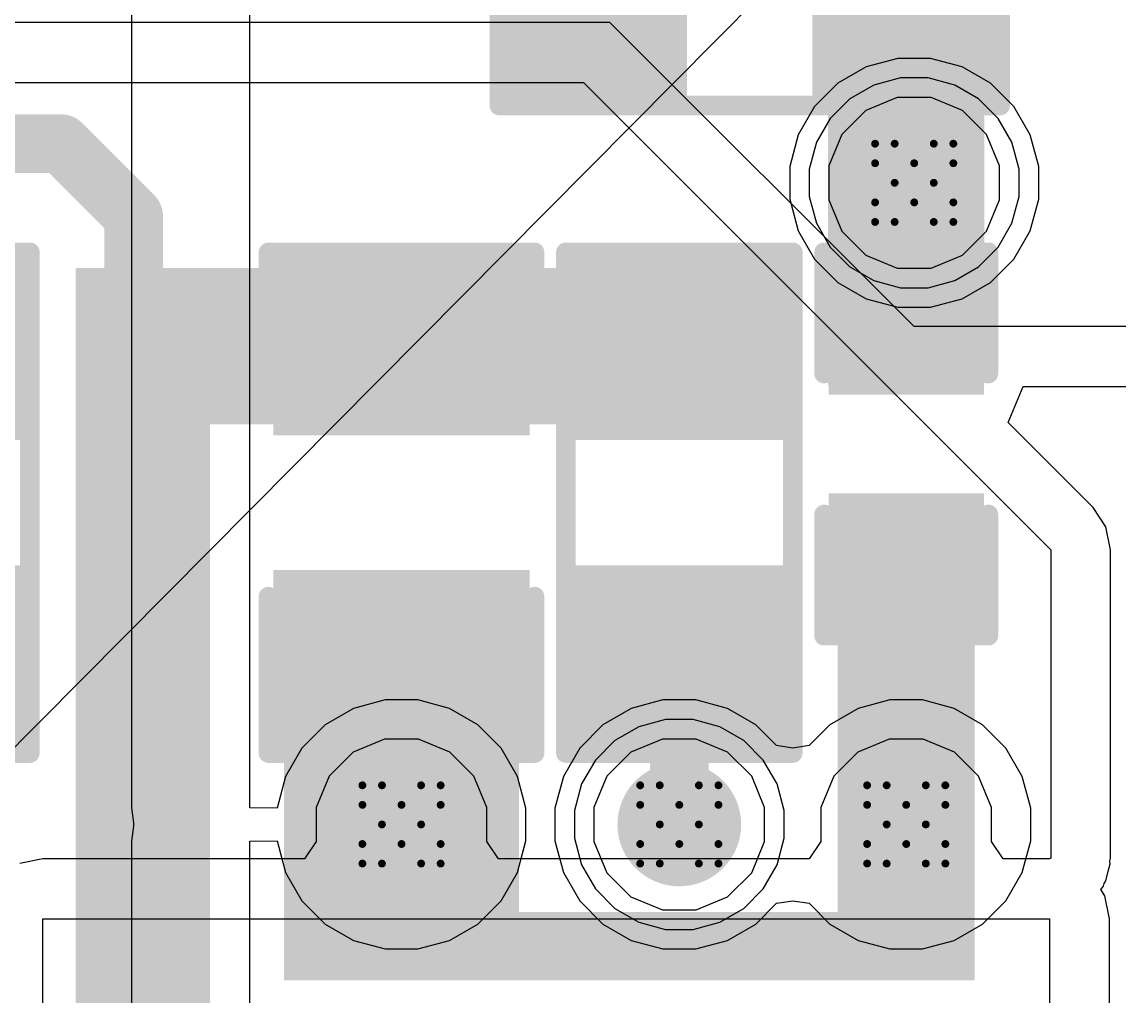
# Model space of a CAD drawing. Header units: inches. Extents: x 0 to 5379, y 0 to 5429.
# Drawn here: x 114.63 to 121.75, y 119.93 to 126.25 of the extents above; entities that cross this region are included whole.
import ezdxf

# ---------------------------------------------------------------- set-up
doc = ezdxf.new("R2010")
doc.units = ezdxf.units.IN
for name, color, linetype in [('Bottom Layer', 5, 'Continuous'), ('Bottom Solder', 6, 'Continuous'), ('Drill Drawing', 1, 'Continuous'), ('GND01', 16, 'Continuous'), ('GND02', 76, 'Continuous'), ('PWR', 156, 'Continuous'), ('SIG 01', 90, 'Continuous'), ('Top Layer', 1, 'Continuous'), ('Top Overlay', 2, 'Continuous'), ('Top Paste', 8, 'Continuous'), ('Top Solder', 216, 'Continuous'), ('Via Holes', 16, 'Continuous')]:
    doc.layers.add(name, color=color, linetype=linetype)

# ---------------------------------------------------------------- blocks, each defined once
blk = doc.blocks.new('R___0805_272')
at = {"layer": 'Top Layer'}
for points in [[(-1.524, 0.635), (-0.508, 0.635), (-0.508, -0.635), (-1.524, -0.635)], [(0.508, 0.635), (1.524, 0.635), (1.524, -0.635), (0.508, -0.635)]]:
    blk.add_hatch(color=1, dxfattribs=at).paths.add_polyline_path(points)
at = {"layer": 'Top Paste'}
for points in [[(-1.524, 0.635), (-0.508, 0.635), (-0.508, -0.635), (-1.524, -0.635)], [(0.508, 0.635), (1.524, 0.635), (1.524, -0.635), (0.508, -0.635)]]:
    blk.add_hatch(color=8, dxfattribs=at).paths.add_polyline_path(points)
at = {"layer": 'Top Solder'}
for points in [[(-1.6256, 0.7366), (-0.4064, 0.7366), (-0.4064, -0.7366), (-1.6256, -0.7366)], [(0.4064, 0.7366), (1.6256, 0.7366), (1.6256, -0.7366), (0.4064, -0.7366)]]:
    blk.add_hatch(color=216, dxfattribs=at).paths.add_polyline_path(points)
at = {"layer": 'Top Overlay'}
for points in [[(-1.6256, 0.7366, 0.127, 0.127, 0), (-1.6256, -0.7366, 0.127, 0.127, 0)], [(1.6256, 0.7366, 0.127, 0.127, 0), (-1.6256, 0.7366, 0.127, 0.127, 0)], [(1.6256, 0.7366, 0.127, 0.127, 0), (1.6256, -0.7366, 0.127, 0.127, 0)], [(1.6256, -0.7366, 0.127, 0.127, 0), (-1.6256, -0.7366, 0.127, 0.127, 0)]]:
    blk.add_lwpolyline(points, format="xyseb", dxfattribs=at)
for points in [[(-1.65735, 0.7366, 0.0635, 0.0635, 1), (-1.59385, 0.7366, 0.0635, 0.0635, 1)], [(-1.65735, 0.7366, 0.0635, 0.0635, 1), (-1.59385, 0.7366, 0.0635, 0.0635, 1)], [(1.59385, 0.7366, 0.0635, 0.0635, 1), (1.65735, 0.7366, 0.0635, 0.0635, 1)], [(1.59385, 0.7366, 0.0635, 0.0635, 1), (1.65735, 0.7366, 0.0635, 0.0635, 1)], [(-1.65735, -0.7366, 0.0635, 0.0635, 1), (-1.59385, -0.7366, 0.0635, 0.0635, 1)], [(-1.65735, -0.7366, 0.0635, 0.0635, 1), (-1.59385, -0.7366, 0.0635, 0.0635, 1)], [(1.59385, -0.7366, 0.0635, 0.0635, 1), (1.65735, -0.7366, 0.0635, 0.0635, 1)], [(1.59385, -0.7366, 0.0635, 0.0635, 1), (1.65735, -0.7366, 0.0635, 0.0635, 1)]]:
    blk.add_lwpolyline(points, format="xyseb", close=True, dxfattribs=at)
blk = doc.blocks.new('R___0805_273')
at = {"layer": 'Top Layer'}
for points in [[(-1.524, 0.635), (-0.508, 0.635), (-0.508, -0.635), (-1.524, -0.635)], [(0.508, 0.635), (1.524, 0.635), (1.524, -0.635), (0.508, -0.635)]]:
    blk.add_hatch(color=1, dxfattribs=at).paths.add_polyline_path(points)
at = {"layer": 'Top Paste'}
for points in [[(-1.524, 0.635), (-0.508, 0.635), (-0.508, -0.635), (-1.524, -0.635)], [(0.508, 0.635), (1.524, 0.635), (1.524, -0.635), (0.508, -0.635)]]:
    blk.add_hatch(color=8, dxfattribs=at).paths.add_polyline_path(points)
at = {"layer": 'Top Solder'}
for points in [[(-1.6256, 0.7366), (-0.4064, 0.7366), (-0.4064, -0.7366), (-1.6256, -0.7366)], [(0.4064, 0.7366), (1.6256, 0.7366), (1.6256, -0.7366), (0.4064, -0.7366)]]:
    blk.add_hatch(color=216, dxfattribs=at).paths.add_polyline_path(points)
at = {"layer": 'Top Overlay'}
for points in [[(1.6256, 0.7366, 0.127, 0.127, 0), (-1.6256, 0.7366, 0.127, 0.127, 0)], [(-1.6256, -0.7366, 0.127, 0.127, 0), (-1.6256, 0.7366, 0.127, 0.127, 0)], [(1.6256, -0.7366, 0.127, 0.127, 0), (1.6256, 0.7366, 0.127, 0.127, 0)], [(1.6256, -0.7366, 0.127, 0.127, 0), (-1.6256, -0.7366, 0.127, 0.127, 0)]]:
    blk.add_lwpolyline(points, format="xyseb", dxfattribs=at)
for points in [[(-1.65735, 0.7366, 0.0635, 0.0635, 1), (-1.59385, 0.7366, 0.0635, 0.0635, 1)], [(-1.65735, 0.7366, 0.0635, 0.0635, 1), (-1.59385, 0.7366, 0.0635, 0.0635, 1)], [(1.59385, 0.7366, 0.0635, 0.0635, 1), (1.65735, 0.7366, 0.0635, 0.0635, 1)], [(1.59385, 0.7366, 0.0635, 0.0635, 1), (1.65735, 0.7366, 0.0635, 0.0635, 1)], [(-1.65735, -0.7366, 0.0635, 0.0635, 1), (-1.59385, -0.7366, 0.0635, 0.0635, 1)], [(-1.65735, -0.7366, 0.0635, 0.0635, 1), (-1.59385, -0.7366, 0.0635, 0.0635, 1)], [(1.59385, -0.7366, 0.0635, 0.0635, 1), (1.65735, -0.7366, 0.0635, 0.0635, 1)], [(1.59385, -0.7366, 0.0635, 0.0635, 1), (1.65735, -0.7366, 0.0635, 0.0635, 1)]]:
    blk.add_lwpolyline(points, format="xyseb", close=True, dxfattribs=at)
blk = doc.blocks.new('R___0805_329')
at = {"layer": 'Top Layer'}
for points in [[(-1.524, 0.635), (-0.508, 0.635), (-0.508, -0.635), (-1.524, -0.635)], [(0.508, 0.635), (1.524, 0.635), (1.524, -0.635), (0.508, -0.635)]]:
    blk.add_hatch(color=1, dxfattribs=at).paths.add_polyline_path(points)
at = {"layer": 'Top Paste'}
for points in [[(-1.524, 0.635), (-0.508, 0.635), (-0.508, -0.635), (-1.524, -0.635)], [(0.508, 0.635), (1.524, 0.635), (1.524, -0.635), (0.508, -0.635)]]:
    blk.add_hatch(color=8, dxfattribs=at).paths.add_polyline_path(points)
at = {"layer": 'Top Solder'}
for points in [[(-1.6256, 0.7366), (-0.4064, 0.7366), (-0.4064, -0.7366), (-1.6256, -0.7366)], [(0.4064, 0.7366), (1.6256, 0.7366), (1.6256, -0.7366), (0.4064, -0.7366)]]:
    blk.add_hatch(color=216, dxfattribs=at).paths.add_polyline_path(points)
at = {"layer": 'Top Overlay'}
for points in [[(1.6256, 0.7366, 0.127, 0.127, 0), (-1.6256, 0.7366, 0.127, 0.127, 0)], [(-1.6256, -0.7366, 0.127, 0.127, 0), (-1.6256, 0.7366, 0.127, 0.127, 0)], [(1.6256, -0.7366, 0.127, 0.127, 0), (1.6256, 0.7366, 0.127, 0.127, 0)], [(1.6256, -0.7366, 0.127, 0.127, 0), (-1.6256, -0.7366, 0.127, 0.127, 0)]]:
    blk.add_lwpolyline(points, format="xyseb", dxfattribs=at)
for points in [[(-1.65735, 0.7366, 0.0635, 0.0635, 1), (-1.59385, 0.7366, 0.0635, 0.0635, 1)], [(-1.65735, 0.7366, 0.0635, 0.0635, 1), (-1.59385, 0.7366, 0.0635, 0.0635, 1)], [(1.59385, 0.7366, 0.0635, 0.0635, 1), (1.65735, 0.7366, 0.0635, 0.0635, 1)], [(1.59385, 0.7366, 0.0635, 0.0635, 1), (1.65735, 0.7366, 0.0635, 0.0635, 1)], [(-1.65735, -0.7366, 0.0635, 0.0635, 1), (-1.59385, -0.7366, 0.0635, 0.0635, 1)], [(-1.65735, -0.7366, 0.0635, 0.0635, 1), (-1.59385, -0.7366, 0.0635, 0.0635, 1)], [(1.59385, -0.7366, 0.0635, 0.0635, 1), (1.65735, -0.7366, 0.0635, 0.0635, 1)], [(1.59385, -0.7366, 0.0635, 0.0635, 1), (1.65735, -0.7366, 0.0635, 0.0635, 1)]]:
    blk.add_lwpolyline(points, format="xyseb", close=True, dxfattribs=at)
blk = doc.blocks.new('C___0603_954')
at = {"layer": 'Top Layer'}
for points in [[(-0.381, 0.4445), (-0.381, -0.4445), (-1.143, -0.4445), (-1.143, 0.4445)], [(1.143, 0.4445), (1.143, -0.4445), (0.381, -0.4445), (0.381, 0.4445)]]:
    blk.add_hatch(color=1, dxfattribs=at).paths.add_polyline_path(points)
at = {"layer": 'Top Paste'}
for points in [[(-0.381, 0.4445), (-0.381, -0.4445), (-1.143, -0.4445), (-1.143, 0.4445)], [(1.143, 0.4445), (1.143, -0.4445), (0.381, -0.4445), (0.381, 0.4445)]]:
    blk.add_hatch(color=8, dxfattribs=at).paths.add_polyline_path(points)
at = {"layer": 'Top Solder'}
for points in [[(-0.321, 0.5045), (-0.321, -0.5045), (-1.203, -0.5045), (-1.203, 0.5045)], [(1.203, 0.5045), (1.203, -0.5045), (0.321, -0.5045), (0.321, 0.5045)]]:
    blk.add_hatch(color=216, dxfattribs=at).paths.add_polyline_path(points)
at = {"layer": 'Top Overlay'}
for points in [[(-1.2446, 0.5334, 0.127, 0.127, 0), (-1.2446, -0.5334, 0.127, 0.127, 0)], [(-1.2446, 0.5334, 0.127, 0.127, 0), (-0.4572, 0.5334, 0.127, 0.127, 0)], [(0.4572, 0.5334, 0.127, 0.127, 0), (1.2446, 0.5334, 0.127, 0.127, 0)], [(1.2446, 0.5334, 0.127, 0.127, 0), (1.2446, -0.5334, 0.127, 0.127, 0)], [(-1.2446, -0.5334, 0.127, 0.127, 0), (-0.4572, -0.5334, 0.127, 0.127, 0)], [(0.4572, -0.5334, 0.127, 0.127, 0), (1.2446, -0.5334, 0.127, 0.127, 0)]]:
    blk.add_lwpolyline(points, format="xyseb", dxfattribs=at)
for points in [[(-1.2764, 0.5334, 0.0635, 0.0635, 1), (-1.2128, 0.5334, 0.0635, 0.0635, 1)], [(-1.2764, 0.5334, 0.0635, 0.0635, 1), (-1.2128, 0.5334, 0.0635, 0.0635, 1)], [(-0.4889, 0.5334, 0.0635, 0.0635, 1), (-0.4254, 0.5334, 0.0635, 0.0635, 1)], [(0.4254, 0.5334, 0.0635, 0.0635, 1), (0.4889, 0.5334, 0.0635, 0.0635, 1)], [(1.2128, 0.5334, 0.0635, 0.0635, 1), (1.2764, 0.5334, 0.0635, 0.0635, 1)], [(1.2128, 0.5334, 0.0635, 0.0635, 1), (1.2764, 0.5334, 0.0635, 0.0635, 1)], [(-1.2764, -0.5334, 0.0635, 0.0635, 1), (-1.2128, -0.5334, 0.0635, 0.0635, 1)], [(-1.2764, -0.5334, 0.0635, 0.0635, 1), (-1.2128, -0.5334, 0.0635, 0.0635, 1)], [(-0.4889, -0.5334, 0.0635, 0.0635, 1), (-0.4254, -0.5334, 0.0635, 0.0635, 1)], [(0.4254, -0.5334, 0.0635, 0.0635, 1), (0.4889, -0.5334, 0.0635, 0.0635, 1)], [(1.2128, -0.5334, 0.0635, 0.0635, 1), (1.2764, -0.5334, 0.0635, 0.0635, 1)], [(1.2128, -0.5334, 0.0635, 0.0635, 1), (1.2764, -0.5334, 0.0635, 0.0635, 1)]]:
    blk.add_lwpolyline(points, format="xyseb", close=True, dxfattribs=at)
blk = doc.blocks.new('C___0805_960')
at = {"layer": 'Top Layer'}
for points in [[(-1.524, 0.762), (-0.508, 0.762), (-0.508, -0.762), (-1.524, -0.762)], [(0.508, 0.762), (1.524, 0.762), (1.524, -0.762), (0.508, -0.762)]]:
    blk.add_hatch(color=1, dxfattribs=at).paths.add_polyline_path(points)
at = {"layer": 'Top Paste'}
for points in [[(-1.524, 0.762), (-0.508, 0.762), (-0.508, -0.762), (-1.524, -0.762)], [(0.508, 0.762), (1.524, 0.762), (1.524, -0.762), (0.508, -0.762)]]:
    blk.add_hatch(color=8, dxfattribs=at).paths.add_polyline_path(points)
at = {"layer": 'Top Solder'}
for points in [[(-1.594, 0.832), (-0.438, 0.832), (-0.438, -0.832), (-1.594, -0.832)], [(0.438, 0.832), (1.594, 0.832), (1.594, -0.832), (0.438, -0.832)]]:
    blk.add_hatch(color=216, dxfattribs=at).paths.add_polyline_path(points)
at = {"layer": 'Top Overlay'}
for points in [[(-1.6256, 0.8636, 0.127, 0.127, 0), (-0.6096, 0.8636, 0.127, 0.127, 0)], [(-1.6256, 0.8636, 0.127, 0.127, 0), (-1.6256, -0.8636, 0.127, 0.127, 0)], [(0.6096, 0.8636, 0.127, 0.127, 0), (1.6256, 0.8636, 0.127, 0.127, 0)], [(1.6256, 0.8636, 0.127, 0.127, 0), (1.6256, -0.8636, 0.127, 0.127, 0)], [(-1.6256, -0.8636, 0.127, 0.127, 0), (-0.6096, -0.8636, 0.127, 0.127, 0)], [(0.6096, -0.8636, 0.127, 0.127, 0), (1.6256, -0.8636, 0.127, 0.127, 0)]]:
    blk.add_lwpolyline(points, format="xyseb", dxfattribs=at)
for points in [[(-1.6574, 0.8636, 0.0635, 0.0635, 1), (-1.5938, 0.8636, 0.0635, 0.0635, 1)], [(-1.6574, 0.8636, 0.0635, 0.0635, 1), (-1.5938, 0.8636, 0.0635, 0.0635, 1)], [(-0.6413, 0.8636, 0.0635, 0.0635, 1), (-0.5778, 0.8636, 0.0635, 0.0635, 1)], [(0.5778, 0.8636, 0.0635, 0.0635, 1), (0.6413, 0.8636, 0.0635, 0.0635, 1)], [(1.5938, 0.8636, 0.0635, 0.0635, 1), (1.6574, 0.8636, 0.0635, 0.0635, 1)], [(1.5938, 0.8636, 0.0635, 0.0635, 1), (1.6574, 0.8636, 0.0635, 0.0635, 1)], [(-1.6574, -0.8636, 0.0635, 0.0635, 1), (-1.5938, -0.8636, 0.0635, 0.0635, 1)], [(-1.6574, -0.8636, 0.0635, 0.0635, 1), (-1.5938, -0.8636, 0.0635, 0.0635, 1)], [(-0.6413, -0.8636, 0.0635, 0.0635, 1), (-0.5778, -0.8636, 0.0635, 0.0635, 1)], [(0.5778, -0.8636, 0.0635, 0.0635, 1), (0.6413, -0.8636, 0.0635, 0.0635, 1)], [(1.5938, -0.8636, 0.0635, 0.0635, 1), (1.6574, -0.8636, 0.0635, 0.0635, 1)], [(1.5938, -0.8636, 0.0635, 0.0635, 1), (1.6574, -0.8636, 0.0635, 0.0635, 1)]]:
    blk.add_lwpolyline(points, format="xyseb", close=True, dxfattribs=at)

msp = doc.modelspace()

# ---------------------------------------------------------------- hatches: boundary and pattern name
at = {"layer": 'Bottom Layer'}
h = msp.add_hatch(color=5, dxfattribs=at)
edge = h.paths.add_edge_path()
edge.add_arc((120.4234, 125.2072), 0.3, 0, 360)
h = msp.add_hatch(color=5, dxfattribs=at)
edge = h.paths.add_edge_path()
edge.add_arc((117.095, 121.0416), 0.3, 0, 360)
h = msp.add_hatch(color=5, dxfattribs=at)
edge = h.paths.add_edge_path()
edge.add_arc((118.8984, 121.0416), 0.3, 0, 360)
h = msp.add_hatch(color=5, dxfattribs=at)
edge = h.paths.add_edge_path()
edge.add_arc((120.3716, 121.0416), 0.3, 0, 360)
at = {"layer": 'Bottom Solder'}
h = msp.add_hatch(color=6, dxfattribs=at)
edge = h.paths.add_edge_path()
edge.add_arc((120.4234, 125.2072), 0.4016, 0, 360)
h = msp.add_hatch(color=6, dxfattribs=at)
edge = h.paths.add_edge_path()
edge.add_arc((117.095, 121.0416), 0.4016, 0, 360)
h = msp.add_hatch(color=6, dxfattribs=at)
edge = h.paths.add_edge_path()
edge.add_arc((118.8984, 121.0416), 0.4016, 0, 360)
h = msp.add_hatch(color=6, dxfattribs=at)
edge = h.paths.add_edge_path()
edge.add_arc((120.3716, 121.0416), 0.4016, 0, 360)
at = {"layer": 'GND01'}
h = msp.add_hatch(color=16, dxfattribs=at)
edge = h.paths.add_edge_path()
edge.add_arc((120.4234, 125.2072), 0.3, 0, 360)
h = msp.add_hatch(color=16, dxfattribs=at)
edge = h.paths.add_edge_path()
edge.add_arc((117.095, 121.0416), 0.3, 0, 360)
h = msp.add_hatch(color=16, dxfattribs=at)
edge = h.paths.add_edge_path()
edge.add_arc((118.8984, 121.0416), 0.3, 0, 360)
h = msp.add_hatch(color=16, dxfattribs=at)
edge = h.paths.add_edge_path()
edge.add_arc((120.3716, 121.0416), 0.3, 0, 360)
at = {"layer": 'GND02'}
h = msp.add_hatch(color=76, dxfattribs=at)
edge = h.paths.add_edge_path()
edge.add_arc((120.4234, 125.2072), 0.3, 0, 360)
h = msp.add_hatch(color=76, dxfattribs=at)
edge = h.paths.add_edge_path()
edge.add_arc((117.095, 121.0416), 0.3, 0, 360)
h = msp.add_hatch(color=76, dxfattribs=at)
edge = h.paths.add_edge_path()
edge.add_arc((118.8984, 121.0416), 0.3, 0, 360)
h = msp.add_hatch(color=76, dxfattribs=at)
edge = h.paths.add_edge_path()
edge.add_arc((120.3716, 121.0416), 0.3, 0, 360)
at = {"layer": 'PWR'}
h = msp.add_hatch(color=156, dxfattribs=at)
edge = h.paths.add_edge_path()
edge.add_arc((120.4234, 125.2072), 0.3, 0, 360)
h = msp.add_hatch(color=156, dxfattribs=at)
edge = h.paths.add_edge_path()
edge.add_arc((117.095, 121.0416), 0.3, 0, 360)
h = msp.add_hatch(color=156, dxfattribs=at)
edge = h.paths.add_edge_path()
edge.add_arc((118.8984, 121.0416), 0.3, 0, 360)
h = msp.add_hatch(color=156, dxfattribs=at)
edge = h.paths.add_edge_path()
edge.add_arc((120.3716, 121.0416), 0.3, 0, 360)
at = {"layer": 'SIG 01'}
h = msp.add_hatch(color=90, dxfattribs=at)
edge = h.paths.add_edge_path()
edge.add_arc((120.4234, 125.2072), 0.3, 0, 360)
h = msp.add_hatch(color=90, dxfattribs=at)
edge = h.paths.add_edge_path()
edge.add_arc((117.095, 121.0416), 0.3, 0, 360)
h = msp.add_hatch(color=90, dxfattribs=at)
edge = h.paths.add_edge_path()
edge.add_arc((118.8984, 121.0416), 0.3, 0, 360)
h = msp.add_hatch(color=90, dxfattribs=at)
edge = h.paths.add_edge_path()
edge.add_arc((120.3716, 121.0416), 0.3, 0, 360)
at = {"layer": 'Top Layer'}
for points in [[(120.8796, 127.0802), (119.8636, 127.0802), (119.8636, 123.8925), (120.8796, 123.8925)], [(115.8519, 124.6545), (114.9789, 124.6545), (114.9789, 117.9682), (115.8519, 117.9682)], [(119.5334, 124.6545), (114.9789, 124.6545), (114.9789, 123.6385), (119.5334, 123.6385)], [(119.9271, 120.029), (120.8161, 120.029), (120.8161, 123.1305), (119.9271, 123.1305)], [(116.333, 120.029), (117.857, 120.029), (117.857, 122.6225), (116.333, 122.6225)], [(116.333, 120.029), (120.8161, 120.029), (120.8161, 120.4722), (116.333, 120.4722)]]:
    msp.add_hatch(color=1, dxfattribs=at).paths.add_polyline_path(points)
h = msp.add_hatch(color=1, dxfattribs=at)
edge = h.paths.add_edge_path()
edge.add_arc((120.4234, 125.2072), 0.3, 0, 360)
h = msp.add_hatch(color=1, dxfattribs=at)
edge = h.paths.add_edge_path()
edge.add_arc((117.095, 121.0416), 0.3, 0, 360)
h = msp.add_hatch(color=1, dxfattribs=at)
edge = h.paths.add_edge_path()
edge.add_arc((118.8984, 121.0416), 0.3, 0, 360)
h = msp.add_hatch(color=1, dxfattribs=at)
edge = h.paths.add_edge_path()
edge.add_arc((120.3716, 121.0416), 0.3, 0, 360)
at = {"layer": 'Top Solder'}
h = msp.add_hatch(color=216, dxfattribs=at)
edge = h.paths.add_edge_path()
edge.add_arc((120.4234, 125.2072), 0.4016, 0, 360)
h = msp.add_hatch(color=216, dxfattribs=at)
edge = h.paths.add_edge_path()
edge.add_arc((117.095, 121.0416), 0.4016, 0, 360)
h = msp.add_hatch(color=216, dxfattribs=at)
edge = h.paths.add_edge_path()
edge.add_arc((118.8984, 121.0416), 0.4016, 0, 360)
h = msp.add_hatch(color=216, dxfattribs=at)
edge = h.paths.add_edge_path()
edge.add_arc((120.3716, 121.0416), 0.4016, 0, 360)
at = {"layer": 'Via Holes'}
h = msp.add_hatch(color=7, dxfattribs=at)
edge = h.paths.add_edge_path()
edge.add_arc((120.4234, 125.2072), 0.15, 0, 360)
h = msp.add_hatch(color=7, dxfattribs=at)
edge = h.paths.add_edge_path()
edge.add_arc((117.095, 121.0416), 0.15, 0, 360)
h = msp.add_hatch(color=7, dxfattribs=at)
edge = h.paths.add_edge_path()
edge.add_arc((118.8984, 121.0416), 0.15, 0, 360)
h = msp.add_hatch(color=7, dxfattribs=at)
edge = h.paths.add_edge_path()
edge.add_arc((120.3716, 121.0416), 0.15, 0, 360)

# ---------------------------------------------------------------- linework, layer by layer
at = {"layer": 'Bottom Layer'}
for p, q in [((115.3412, 129.6988), (115.3412, 121.1494)), ((116.1098, 121.1494), (116.1098, 129.6988)), ((120.317, 126.0152), (120.1115, 125.9601)), ((120.5298, 126.0152), (120.317, 126.0152)), ((120.7353, 125.9601), (120.5298, 126.0152)), ((120.1115, 125.9601), (119.9273, 125.8538)), ((120.9195, 125.8538), (120.7353, 125.9601)), ((119.9273, 125.8538), (119.7768, 125.7033)), ((121.07, 125.7033), (120.9195, 125.8538)), ((119.7768, 125.7033), (119.6705, 125.5191)), ((121.1763, 125.5191), (121.07, 125.7033)), ((119.6705, 125.5191), (119.6154, 125.3136)), ((121.2314, 125.3136), (121.1763, 125.5191)), ((119.6154, 125.3136), (119.6154, 125.1008)), ((121.2314, 125.1008), (121.2314, 125.3136)), ((119.6154, 125.1008), (119.6705, 124.8953)), ((121.1763, 124.8953), (121.2314, 125.1008)), ((119.6705, 124.8953), (119.7768, 124.7111)), ((121.07, 124.7111), (121.1763, 124.8953)), ((119.7768, 124.7111), (119.9273, 124.5607)), ((120.9195, 124.5607), (121.07, 124.7111)), ((119.9273, 124.5607), (120.1115, 124.4543)), ((120.7353, 124.4543), (120.9195, 124.5607)), ((120.1115, 124.4543), (120.317, 124.3992)), ((120.5298, 124.3992), (120.7353, 124.4543)), ((120.317, 124.3992), (120.5298, 124.3992)), ((116.9886, 121.8496), (116.7831, 121.7945)), ((117.2014, 121.8496), (116.9886, 121.8496)), ((117.4069, 121.7945), (117.2014, 121.8496)), ((118.792, 121.8496), (118.5865, 121.7945)), ((119.0048, 121.8496), (118.792, 121.8496)), ((119.2103, 121.7945), (119.0048, 121.8496)), ((120.2652, 121.8496), (120.0597, 121.7945)), ((120.478, 121.8496), (120.2652, 121.8496)), ((120.6835, 121.7945), (120.478, 121.8496)), ((116.7831, 121.7945), (116.5989, 121.6882)), ((117.5911, 121.6882), (117.4069, 121.7945)), ((118.5865, 121.7945), (118.4023, 121.6882)), ((119.3945, 121.6882), (119.2103, 121.7945)), ((120.0597, 121.7945), (119.8755, 121.6882)), ((120.8677, 121.6882), (120.6835, 121.7945)), ((116.5989, 121.6882), (116.4484, 121.5377)), ((117.7416, 121.5377), (117.5911, 121.6882)), ((118.4023, 121.6882), (118.2518, 121.5377)), ((119.529, 121.5537), (119.3945, 121.6882)), ((119.8755, 121.6882), (119.741, 121.5537)), ((121.0182, 121.5377), (120.8677, 121.6882)), ((116.4484, 121.5377), (116.3421, 121.3535)), ((117.8479, 121.3535), (117.7416, 121.5377)), ((118.2518, 121.5377), (118.1455, 121.3535)), ((119.635, 121.5368), (119.529, 121.5537)), ((119.741, 121.5537), (119.635, 121.5368)), ((121.1245, 121.3535), (121.0182, 121.5377)), ((116.3421, 121.3535), (116.287, 121.148)), ((117.903, 121.148), (117.8479, 121.3535)), ((118.1455, 121.3535), (118.0904, 121.148)), ((121.1796, 121.148), (121.1245, 121.3535)), ((115.3412, 121.1494), (115.3539, 121.0531)), ((116.287, 121.148), (116.1098, 121.1494)), ((117.903, 120.9352), (117.903, 121.148)), ((118.0904, 121.148), (118.0904, 120.9352)), ((121.1796, 120.9352), (121.1796, 121.148)), ((115.3539, 121.0302), (115.3412, 120.9338)), ((115.3539, 121.0531), (115.3553, 121.0416)), ((115.3553, 121.0416), (115.3539, 121.0302)), ((115.3412, 120.9338), (115.3412, 106.3926)), ((116.1098, 120.9338), (116.287, 120.9352)), ((116.1098, 106.1687), (116.1098, 120.9338)), ((116.287, 120.9352), (116.3421, 120.7297)), ((117.8479, 120.7297), (117.903, 120.9352)), ((118.0904, 120.9352), (118.1455, 120.7297)), ((121.1245, 120.7297), (121.1796, 120.9352)), ((116.3421, 120.7297), (116.4484, 120.5455)), ((117.7416, 120.5455), (117.8479, 120.7297)), ((118.1455, 120.7297), (118.2518, 120.5455)), ((121.0182, 120.5455), (121.1245, 120.7297)), ((116.4484, 120.5455), (116.5989, 120.3951)), ((117.5911, 120.3951), (117.7416, 120.5455)), ((118.2518, 120.5455), (118.4023, 120.3951)), ((119.3945, 120.3951), (119.529, 120.5295)), ((119.529, 120.5295), (119.635, 120.5464)), ((119.635, 120.5464), (119.741, 120.5295)), ((119.741, 120.5295), (119.8755, 120.3951)), ((120.8677, 120.3951), (121.0182, 120.5455)), ((116.5989, 120.3951), (116.7831, 120.2887)), ((117.4069, 120.2887), (117.5911, 120.3951)), ((118.4023, 120.3951), (118.5865, 120.2887)), ((119.2103, 120.2887), (119.3945, 120.3951)), ((119.8755, 120.3951), (120.0597, 120.2887)), ((120.6835, 120.2887), (120.8677, 120.3951)), ((116.7831, 120.2887), (116.9886, 120.2336)), ((116.9886, 120.2336), (117.2014, 120.2336)), ((117.2014, 120.2336), (117.4069, 120.2887)), ((118.5865, 120.2887), (118.792, 120.2336)), ((118.792, 120.2336), (119.0048, 120.2336)), ((119.0048, 120.2336), (119.2103, 120.2887)), ((120.0597, 120.2887), (120.2652, 120.2336)), ((120.2652, 120.2336), (120.478, 120.2336)), ((120.478, 120.2336), (120.6835, 120.2887))]:
    msp.add_line(p, q, dxfattribs=at)
at = {"layer": 'Bottom Solder'}
msp.add_line((6.2448, 12.3193), (5379.2085, 5429.2085), dxfattribs=at)
at = {"layer": 'Drill Drawing'}
for points in [[(120.1694, 125.3342, 0.0508, 0.0508, 0), (120.1694, 125.4612, 0.0508, 0.0508, 0)], [(120.1694, 125.4612, 0.0508, 0.0508, 0), (120.2964, 125.4612, 0.0508, 0.0508, 0)], [(120.2964, 125.4612, 0.0508, 0.0508, 0), (120.4234, 125.3342, 0.0508, 0.0508, 0)], [(120.4234, 125.3342, 0.0508, 0.0508, 0), (120.5504, 125.4612, 0.0508, 0.0508, 0)], [(120.5504, 125.4612, 0.0508, 0.0508, 0), (120.6774, 125.4612, 0.0508, 0.0508, 0)], [(120.6774, 125.3342, 0.0508, 0.0508, 0), (120.6774, 125.4612, 0.0508, 0.0508, 0)], [(120.1694, 125.3342, 0.0508, 0.0508, 0), (120.2964, 125.2072, 0.0508, 0.0508, 0)], [(120.5504, 125.2072, 0.0508, 0.0508, 0), (120.6774, 125.3342, 0.0508, 0.0508, 0)], [(120.1694, 125.0802, 0.0508, 0.0508, 0), (120.2964, 125.2072, 0.0508, 0.0508, 0)], [(120.5504, 125.2072, 0.0508, 0.0508, 0), (120.6774, 125.0802, 0.0508, 0.0508, 0)], [(120.1694, 124.9532, 0.0508, 0.0508, 0), (120.1694, 125.0802, 0.0508, 0.0508, 0)], [(120.2964, 124.9532, 0.0508, 0.0508, 0), (120.4234, 125.0802, 0.0508, 0.0508, 0)], [(120.4234, 125.0802, 0.0508, 0.0508, 0), (120.5504, 124.9532, 0.0508, 0.0508, 0)], [(120.6774, 124.9532, 0.0508, 0.0508, 0), (120.6774, 125.0802, 0.0508, 0.0508, 0)], [(120.1694, 124.9532, 0.0508, 0.0508, 0), (120.2964, 124.9532, 0.0508, 0.0508, 0)], [(120.5504, 124.9532, 0.0508, 0.0508, 0), (120.6774, 124.9532, 0.0508, 0.0508, 0)], [(116.841, 121.1686, 0.0508, 0.0508, 0), (116.841, 121.2956, 0.0508, 0.0508, 0)], [(116.841, 121.2956, 0.0508, 0.0508, 0), (116.968, 121.2956, 0.0508, 0.0508, 0)], [(116.968, 121.2956, 0.0508, 0.0508, 0), (117.095, 121.1686, 0.0508, 0.0508, 0)], [(117.095, 121.1686, 0.0508, 0.0508, 0), (117.222, 121.2956, 0.0508, 0.0508, 0)], [(117.222, 121.2956, 0.0508, 0.0508, 0), (117.349, 121.2956, 0.0508, 0.0508, 0)], [(117.349, 121.1686, 0.0508, 0.0508, 0), (117.349, 121.2956, 0.0508, 0.0508, 0)], [(118.6444, 121.1686, 0.0508, 0.0508, 0), (118.6444, 121.2956, 0.0508, 0.0508, 0)], [(118.6444, 121.2956, 0.0508, 0.0508, 0), (118.7714, 121.2956, 0.0508, 0.0508, 0)], [(118.7714, 121.2956, 0.0508, 0.0508, 0), (118.8984, 121.1686, 0.0508, 0.0508, 0)], [(118.8984, 121.1686, 0.0508, 0.0508, 0), (119.0254, 121.2956, 0.0508, 0.0508, 0)], [(119.0254, 121.2956, 0.0508, 0.0508, 0), (119.1524, 121.2956, 0.0508, 0.0508, 0)], [(119.1524, 121.1686, 0.0508, 0.0508, 0), (119.1524, 121.2956, 0.0508, 0.0508, 0)], [(120.1176, 121.1686, 0.0508, 0.0508, 0), (120.1176, 121.2956, 0.0508, 0.0508, 0)], [(120.1176, 121.2956, 0.0508, 0.0508, 0), (120.2446, 121.2956, 0.0508, 0.0508, 0)], [(120.2446, 121.2956, 0.0508, 0.0508, 0), (120.3716, 121.1686, 0.0508, 0.0508, 0)], [(120.3716, 121.1686, 0.0508, 0.0508, 0), (120.4986, 121.2956, 0.0508, 0.0508, 0)], [(120.4986, 121.2956, 0.0508, 0.0508, 0), (120.6256, 121.2956, 0.0508, 0.0508, 0)], [(120.6256, 121.1686, 0.0508, 0.0508, 0), (120.6256, 121.2956, 0.0508, 0.0508, 0)], [(116.841, 121.1686, 0.0508, 0.0508, 0), (116.968, 121.0416, 0.0508, 0.0508, 0)], [(117.222, 121.0416, 0.0508, 0.0508, 0), (117.349, 121.1686, 0.0508, 0.0508, 0)], [(118.6444, 121.1686, 0.0508, 0.0508, 0), (118.7714, 121.0416, 0.0508, 0.0508, 0)], [(119.0254, 121.0416, 0.0508, 0.0508, 0), (119.1524, 121.1686, 0.0508, 0.0508, 0)], [(120.1176, 121.1686, 0.0508, 0.0508, 0), (120.2446, 121.0416, 0.0508, 0.0508, 0)], [(120.4986, 121.0416, 0.0508, 0.0508, 0), (120.6256, 121.1686, 0.0508, 0.0508, 0)], [(116.841, 120.9146, 0.0508, 0.0508, 0), (116.968, 121.0416, 0.0508, 0.0508, 0)], [(117.222, 121.0416, 0.0508, 0.0508, 0), (117.349, 120.9146, 0.0508, 0.0508, 0)], [(118.6444, 120.9146, 0.0508, 0.0508, 0), (118.7714, 121.0416, 0.0508, 0.0508, 0)], [(119.0254, 121.0416, 0.0508, 0.0508, 0), (119.1524, 120.9146, 0.0508, 0.0508, 0)], [(120.1176, 120.9146, 0.0508, 0.0508, 0), (120.2446, 121.0416, 0.0508, 0.0508, 0)], [(120.4986, 121.0416, 0.0508, 0.0508, 0), (120.6256, 120.9146, 0.0508, 0.0508, 0)], [(116.841, 120.7876, 0.0508, 0.0508, 0), (116.841, 120.9146, 0.0508, 0.0508, 0)], [(116.968, 120.7876, 0.0508, 0.0508, 0), (117.095, 120.9146, 0.0508, 0.0508, 0)], [(117.095, 120.9146, 0.0508, 0.0508, 0), (117.222, 120.7876, 0.0508, 0.0508, 0)], [(117.349, 120.7876, 0.0508, 0.0508, 0), (117.349, 120.9146, 0.0508, 0.0508, 0)], [(118.6444, 120.7876, 0.0508, 0.0508, 0), (118.6444, 120.9146, 0.0508, 0.0508, 0)], [(118.7714, 120.7876, 0.0508, 0.0508, 0), (118.8984, 120.9146, 0.0508, 0.0508, 0)], [(118.8984, 120.9146, 0.0508, 0.0508, 0), (119.0254, 120.7876, 0.0508, 0.0508, 0)], [(119.1524, 120.7876, 0.0508, 0.0508, 0), (119.1524, 120.9146, 0.0508, 0.0508, 0)], [(120.1176, 120.7876, 0.0508, 0.0508, 0), (120.1176, 120.9146, 0.0508, 0.0508, 0)], [(120.2446, 120.7876, 0.0508, 0.0508, 0), (120.3716, 120.9146, 0.0508, 0.0508, 0)], [(120.3716, 120.9146, 0.0508, 0.0508, 0), (120.4986, 120.7876, 0.0508, 0.0508, 0)], [(120.6256, 120.7876, 0.0508, 0.0508, 0), (120.6256, 120.9146, 0.0508, 0.0508, 0)], [(116.841, 120.7876, 0.0508, 0.0508, 0), (116.968, 120.7876, 0.0508, 0.0508, 0)], [(117.222, 120.7876, 0.0508, 0.0508, 0), (117.349, 120.7876, 0.0508, 0.0508, 0)], [(118.6444, 120.7876, 0.0508, 0.0508, 0), (118.7714, 120.7876, 0.0508, 0.0508, 0)], [(119.0254, 120.7876, 0.0508, 0.0508, 0), (119.1524, 120.7876, 0.0508, 0.0508, 0)], [(120.1176, 120.7876, 0.0508, 0.0508, 0), (120.2446, 120.7876, 0.0508, 0.0508, 0)], [(120.4986, 120.7876, 0.0508, 0.0508, 0), (120.6256, 120.7876, 0.0508, 0.0508, 0)]]:
    msp.add_lwpolyline(points, format="xyseb", dxfattribs=at)
for points in [[(120.1567, 125.4612, 0.0254, 0.0254, 1), (120.1821, 125.4612, 0.0254, 0.0254, 1)], [(120.1567, 125.4612, 0.0254, 0.0254, 1), (120.1821, 125.4612, 0.0254, 0.0254, 1)], [(120.2837, 125.4612, 0.0254, 0.0254, 1), (120.3091, 125.4612, 0.0254, 0.0254, 1)], [(120.2837, 125.4612, 0.0254, 0.0254, 1), (120.3091, 125.4612, 0.0254, 0.0254, 1)], [(120.5377, 125.4612, 0.0254, 0.0254, 1), (120.5631, 125.4612, 0.0254, 0.0254, 1)], [(120.5377, 125.4612, 0.0254, 0.0254, 1), (120.5631, 125.4612, 0.0254, 0.0254, 1)], [(120.6647, 125.4612, 0.0254, 0.0254, 1), (120.6901, 125.4612, 0.0254, 0.0254, 1)], [(120.6647, 125.4612, 0.0254, 0.0254, 1), (120.6901, 125.4612, 0.0254, 0.0254, 1)], [(120.1567, 125.3342, 0.0254, 0.0254, 1), (120.1821, 125.3342, 0.0254, 0.0254, 1)], [(120.1567, 125.3342, 0.0254, 0.0254, 1), (120.1821, 125.3342, 0.0254, 0.0254, 1)], [(120.4107, 125.3342, 0.0254, 0.0254, 1), (120.4361, 125.3342, 0.0254, 0.0254, 1)], [(120.4107, 125.3342, 0.0254, 0.0254, 1), (120.4361, 125.3342, 0.0254, 0.0254, 1)], [(120.6647, 125.3342, 0.0254, 0.0254, 1), (120.6901, 125.3342, 0.0254, 0.0254, 1)], [(120.6647, 125.3342, 0.0254, 0.0254, 1), (120.6901, 125.3342, 0.0254, 0.0254, 1)], [(120.2837, 125.2072, 0.0254, 0.0254, 1), (120.3091, 125.2072, 0.0254, 0.0254, 1)], [(120.2837, 125.2072, 0.0254, 0.0254, 1), (120.3091, 125.2072, 0.0254, 0.0254, 1)], [(120.5377, 125.2072, 0.0254, 0.0254, 1), (120.5631, 125.2072, 0.0254, 0.0254, 1)], [(120.5377, 125.2072, 0.0254, 0.0254, 1), (120.5631, 125.2072, 0.0254, 0.0254, 1)], [(120.1567, 125.0802, 0.0254, 0.0254, 1), (120.1821, 125.0802, 0.0254, 0.0254, 1)], [(120.1567, 125.0802, 0.0254, 0.0254, 1), (120.1821, 125.0802, 0.0254, 0.0254, 1)], [(120.4107, 125.0802, 0.0254, 0.0254, 1), (120.4361, 125.0802, 0.0254, 0.0254, 1)], [(120.4107, 125.0802, 0.0254, 0.0254, 1), (120.4361, 125.0802, 0.0254, 0.0254, 1)], [(120.6647, 125.0802, 0.0254, 0.0254, 1), (120.6901, 125.0802, 0.0254, 0.0254, 1)], [(120.6647, 125.0802, 0.0254, 0.0254, 1), (120.6901, 125.0802, 0.0254, 0.0254, 1)], [(120.1567, 124.9532, 0.0254, 0.0254, 1), (120.1821, 124.9532, 0.0254, 0.0254, 1)], [(120.1567, 124.9532, 0.0254, 0.0254, 1), (120.1821, 124.9532, 0.0254, 0.0254, 1)], [(120.2837, 124.9532, 0.0254, 0.0254, 1), (120.3091, 124.9532, 0.0254, 0.0254, 1)], [(120.2837, 124.9532, 0.0254, 0.0254, 1), (120.3091, 124.9532, 0.0254, 0.0254, 1)], [(120.5377, 124.9532, 0.0254, 0.0254, 1), (120.5631, 124.9532, 0.0254, 0.0254, 1)], [(120.5377, 124.9532, 0.0254, 0.0254, 1), (120.5631, 124.9532, 0.0254, 0.0254, 1)], [(120.6647, 124.9532, 0.0254, 0.0254, 1), (120.6901, 124.9532, 0.0254, 0.0254, 1)], [(120.6647, 124.9532, 0.0254, 0.0254, 1), (120.6901, 124.9532, 0.0254, 0.0254, 1)], [(116.8283, 121.2956, 0.0254, 0.0254, 1), (116.8537, 121.2956, 0.0254, 0.0254, 1)], [(116.8283, 121.2956, 0.0254, 0.0254, 1), (116.8537, 121.2956, 0.0254, 0.0254, 1)], [(116.9553, 121.2956, 0.0254, 0.0254, 1), (116.9807, 121.2956, 0.0254, 0.0254, 1)], [(116.9553, 121.2956, 0.0254, 0.0254, 1), (116.9807, 121.2956, 0.0254, 0.0254, 1)], [(117.2093, 121.2956, 0.0254, 0.0254, 1), (117.2347, 121.2956, 0.0254, 0.0254, 1)], [(117.2093, 121.2956, 0.0254, 0.0254, 1), (117.2347, 121.2956, 0.0254, 0.0254, 1)], [(117.3363, 121.2956, 0.0254, 0.0254, 1), (117.3617, 121.2956, 0.0254, 0.0254, 1)], [(117.3363, 121.2956, 0.0254, 0.0254, 1), (117.3617, 121.2956, 0.0254, 0.0254, 1)], [(118.6317, 121.2956, 0.0254, 0.0254, 1), (118.6571, 121.2956, 0.0254, 0.0254, 1)], [(118.6317, 121.2956, 0.0254, 0.0254, 1), (118.6571, 121.2956, 0.0254, 0.0254, 1)], [(118.7587, 121.2956, 0.0254, 0.0254, 1), (118.7841, 121.2956, 0.0254, 0.0254, 1)], [(118.7587, 121.2956, 0.0254, 0.0254, 1), (118.7841, 121.2956, 0.0254, 0.0254, 1)], [(119.0127, 121.2956, 0.0254, 0.0254, 1), (119.0381, 121.2956, 0.0254, 0.0254, 1)], [(119.0127, 121.2956, 0.0254, 0.0254, 1), (119.0381, 121.2956, 0.0254, 0.0254, 1)], [(119.1397, 121.2956, 0.0254, 0.0254, 1), (119.1651, 121.2956, 0.0254, 0.0254, 1)], [(119.1397, 121.2956, 0.0254, 0.0254, 1), (119.1651, 121.2956, 0.0254, 0.0254, 1)], [(120.1049, 121.2956, 0.0254, 0.0254, 1), (120.1303, 121.2956, 0.0254, 0.0254, 1)], [(120.1049, 121.2956, 0.0254, 0.0254, 1), (120.1303, 121.2956, 0.0254, 0.0254, 1)], [(120.2319, 121.2956, 0.0254, 0.0254, 1), (120.2573, 121.2956, 0.0254, 0.0254, 1)], [(120.2319, 121.2956, 0.0254, 0.0254, 1), (120.2573, 121.2956, 0.0254, 0.0254, 1)], [(120.4859, 121.2956, 0.0254, 0.0254, 1), (120.5113, 121.2956, 0.0254, 0.0254, 1)], [(120.4859, 121.2956, 0.0254, 0.0254, 1), (120.5113, 121.2956, 0.0254, 0.0254, 1)], [(120.6129, 121.2956, 0.0254, 0.0254, 1), (120.6383, 121.2956, 0.0254, 0.0254, 1)], [(120.6129, 121.2956, 0.0254, 0.0254, 1), (120.6383, 121.2956, 0.0254, 0.0254, 1)], [(116.8283, 121.1686, 0.0254, 0.0254, 1), (116.8537, 121.1686, 0.0254, 0.0254, 1)], [(116.8283, 121.1686, 0.0254, 0.0254, 1), (116.8537, 121.1686, 0.0254, 0.0254, 1)], [(117.0823, 121.1686, 0.0254, 0.0254, 1), (117.1077, 121.1686, 0.0254, 0.0254, 1)], [(117.0823, 121.1686, 0.0254, 0.0254, 1), (117.1077, 121.1686, 0.0254, 0.0254, 1)], [(117.3363, 121.1686, 0.0254, 0.0254, 1), (117.3617, 121.1686, 0.0254, 0.0254, 1)], [(117.3363, 121.1686, 0.0254, 0.0254, 1), (117.3617, 121.1686, 0.0254, 0.0254, 1)], [(118.6317, 121.1686, 0.0254, 0.0254, 1), (118.6571, 121.1686, 0.0254, 0.0254, 1)], [(118.6317, 121.1686, 0.0254, 0.0254, 1), (118.6571, 121.1686, 0.0254, 0.0254, 1)], [(118.8857, 121.1686, 0.0254, 0.0254, 1), (118.9111, 121.1686, 0.0254, 0.0254, 1)], [(118.8857, 121.1686, 0.0254, 0.0254, 1), (118.9111, 121.1686, 0.0254, 0.0254, 1)], [(119.1397, 121.1686, 0.0254, 0.0254, 1), (119.1651, 121.1686, 0.0254, 0.0254, 1)], [(119.1397, 121.1686, 0.0254, 0.0254, 1), (119.1651, 121.1686, 0.0254, 0.0254, 1)], [(120.1049, 121.1686, 0.0254, 0.0254, 1), (120.1303, 121.1686, 0.0254, 0.0254, 1)], [(120.1049, 121.1686, 0.0254, 0.0254, 1), (120.1303, 121.1686, 0.0254, 0.0254, 1)], [(120.3589, 121.1686, 0.0254, 0.0254, 1), (120.3843, 121.1686, 0.0254, 0.0254, 1)], [(120.3589, 121.1686, 0.0254, 0.0254, 1), (120.3843, 121.1686, 0.0254, 0.0254, 1)], [(120.6129, 121.1686, 0.0254, 0.0254, 1), (120.6383, 121.1686, 0.0254, 0.0254, 1)], [(120.6129, 121.1686, 0.0254, 0.0254, 1), (120.6383, 121.1686, 0.0254, 0.0254, 1)], [(116.9553, 121.0416, 0.0254, 0.0254, 1), (116.9807, 121.0416, 0.0254, 0.0254, 1)], [(116.9553, 121.0416, 0.0254, 0.0254, 1), (116.9807, 121.0416, 0.0254, 0.0254, 1)], [(117.2093, 121.0416, 0.0254, 0.0254, 1), (117.2347, 121.0416, 0.0254, 0.0254, 1)], [(117.2093, 121.0416, 0.0254, 0.0254, 1), (117.2347, 121.0416, 0.0254, 0.0254, 1)], [(118.7587, 121.0416, 0.0254, 0.0254, 1), (118.7841, 121.0416, 0.0254, 0.0254, 1)], [(118.7587, 121.0416, 0.0254, 0.0254, 1), (118.7841, 121.0416, 0.0254, 0.0254, 1)], [(119.0127, 121.0416, 0.0254, 0.0254, 1), (119.0381, 121.0416, 0.0254, 0.0254, 1)], [(119.0127, 121.0416, 0.0254, 0.0254, 1), (119.0381, 121.0416, 0.0254, 0.0254, 1)], [(120.2319, 121.0416, 0.0254, 0.0254, 1), (120.2573, 121.0416, 0.0254, 0.0254, 1)], [(120.2319, 121.0416, 0.0254, 0.0254, 1), (120.2573, 121.0416, 0.0254, 0.0254, 1)], [(120.4859, 121.0416, 0.0254, 0.0254, 1), (120.5113, 121.0416, 0.0254, 0.0254, 1)], [(120.4859, 121.0416, 0.0254, 0.0254, 1), (120.5113, 121.0416, 0.0254, 0.0254, 1)], [(116.8283, 120.9146, 0.0254, 0.0254, 1), (116.8537, 120.9146, 0.0254, 0.0254, 1)], [(116.8283, 120.9146, 0.0254, 0.0254, 1), (116.8537, 120.9146, 0.0254, 0.0254, 1)], [(117.0823, 120.9146, 0.0254, 0.0254, 1), (117.1077, 120.9146, 0.0254, 0.0254, 1)], [(117.0823, 120.9146, 0.0254, 0.0254, 1), (117.1077, 120.9146, 0.0254, 0.0254, 1)], [(117.3363, 120.9146, 0.0254, 0.0254, 1), (117.3617, 120.9146, 0.0254, 0.0254, 1)], [(117.3363, 120.9146, 0.0254, 0.0254, 1), (117.3617, 120.9146, 0.0254, 0.0254, 1)], [(118.6317, 120.9146, 0.0254, 0.0254, 1), (118.6571, 120.9146, 0.0254, 0.0254, 1)], [(118.6317, 120.9146, 0.0254, 0.0254, 1), (118.6571, 120.9146, 0.0254, 0.0254, 1)], [(118.8857, 120.9146, 0.0254, 0.0254, 1), (118.9111, 120.9146, 0.0254, 0.0254, 1)], [(118.8857, 120.9146, 0.0254, 0.0254, 1), (118.9111, 120.9146, 0.0254, 0.0254, 1)], [(119.1397, 120.9146, 0.0254, 0.0254, 1), (119.1651, 120.9146, 0.0254, 0.0254, 1)], [(119.1397, 120.9146, 0.0254, 0.0254, 1), (119.1651, 120.9146, 0.0254, 0.0254, 1)], [(120.1049, 120.9146, 0.0254, 0.0254, 1), (120.1303, 120.9146, 0.0254, 0.0254, 1)], [(120.1049, 120.9146, 0.0254, 0.0254, 1), (120.1303, 120.9146, 0.0254, 0.0254, 1)], [(120.3589, 120.9146, 0.0254, 0.0254, 1), (120.3843, 120.9146, 0.0254, 0.0254, 1)], [(120.3589, 120.9146, 0.0254, 0.0254, 1), (120.3843, 120.9146, 0.0254, 0.0254, 1)], [(120.6129, 120.9146, 0.0254, 0.0254, 1), (120.6383, 120.9146, 0.0254, 0.0254, 1)], [(120.6129, 120.9146, 0.0254, 0.0254, 1), (120.6383, 120.9146, 0.0254, 0.0254, 1)], [(116.8283, 120.7876, 0.0254, 0.0254, 1), (116.8537, 120.7876, 0.0254, 0.0254, 1)], [(116.8283, 120.7876, 0.0254, 0.0254, 1), (116.8537, 120.7876, 0.0254, 0.0254, 1)], [(116.9553, 120.7876, 0.0254, 0.0254, 1), (116.9807, 120.7876, 0.0254, 0.0254, 1)], [(116.9553, 120.7876, 0.0254, 0.0254, 1), (116.9807, 120.7876, 0.0254, 0.0254, 1)], [(117.2093, 120.7876, 0.0254, 0.0254, 1), (117.2347, 120.7876, 0.0254, 0.0254, 1)], [(117.2093, 120.7876, 0.0254, 0.0254, 1), (117.2347, 120.7876, 0.0254, 0.0254, 1)], [(117.3363, 120.7876, 0.0254, 0.0254, 1), (117.3617, 120.7876, 0.0254, 0.0254, 1)], [(117.3363, 120.7876, 0.0254, 0.0254, 1), (117.3617, 120.7876, 0.0254, 0.0254, 1)], [(118.6317, 120.7876, 0.0254, 0.0254, 1), (118.6571, 120.7876, 0.0254, 0.0254, 1)], [(118.6317, 120.7876, 0.0254, 0.0254, 1), (118.6571, 120.7876, 0.0254, 0.0254, 1)], [(118.7587, 120.7876, 0.0254, 0.0254, 1), (118.7841, 120.7876, 0.0254, 0.0254, 1)], [(118.7587, 120.7876, 0.0254, 0.0254, 1), (118.7841, 120.7876, 0.0254, 0.0254, 1)], [(119.0127, 120.7876, 0.0254, 0.0254, 1), (119.0381, 120.7876, 0.0254, 0.0254, 1)], [(119.0127, 120.7876, 0.0254, 0.0254, 1), (119.0381, 120.7876, 0.0254, 0.0254, 1)], [(119.1397, 120.7876, 0.0254, 0.0254, 1), (119.1651, 120.7876, 0.0254, 0.0254, 1)], [(119.1397, 120.7876, 0.0254, 0.0254, 1), (119.1651, 120.7876, 0.0254, 0.0254, 1)], [(120.1049, 120.7876, 0.0254, 0.0254, 1), (120.1303, 120.7876, 0.0254, 0.0254, 1)], [(120.1049, 120.7876, 0.0254, 0.0254, 1), (120.1303, 120.7876, 0.0254, 0.0254, 1)], [(120.2319, 120.7876, 0.0254, 0.0254, 1), (120.2573, 120.7876, 0.0254, 0.0254, 1)], [(120.2319, 120.7876, 0.0254, 0.0254, 1), (120.2573, 120.7876, 0.0254, 0.0254, 1)], [(120.4859, 120.7876, 0.0254, 0.0254, 1), (120.5113, 120.7876, 0.0254, 0.0254, 1)], [(120.4859, 120.7876, 0.0254, 0.0254, 1), (120.5113, 120.7876, 0.0254, 0.0254, 1)], [(120.6129, 120.7876, 0.0254, 0.0254, 1), (120.6383, 120.7876, 0.0254, 0.0254, 1)], [(120.6129, 120.7876, 0.0254, 0.0254, 1), (120.6383, 120.7876, 0.0254, 0.0254, 1)]]:
    msp.add_lwpolyline(points, format="xyseb", close=True, dxfattribs=at)
at = {"layer": 'GND01'}
for p, q in [((120.3132, 125.7612), (120.1096, 125.6769)), ((120.5336, 125.7612), (120.3132, 125.7612)), ((120.7372, 125.6769), (120.5336, 125.7612)), ((120.1096, 125.6769), (119.9537, 125.521)), ((120.8931, 125.521), (120.7372, 125.6769)), ((119.9537, 125.521), (119.8694, 125.3174)), ((120.9774, 125.3174), (120.8931, 125.521)), ((119.8694, 125.3174), (119.8694, 125.097)), ((120.9774, 125.097), (120.9774, 125.3174)), ((119.8694, 125.097), (119.9537, 124.8934)), ((120.8931, 124.8934), (120.9774, 125.097)), ((119.9537, 124.8934), (120.1096, 124.7376)), ((120.7372, 124.7376), (120.8931, 124.8934)), ((120.1096, 124.7376), (120.3132, 124.6532)), ((120.5336, 124.6532), (120.7372, 124.7376)), ((120.3132, 124.6532), (120.5336, 124.6532)), ((118.7882, 121.5956), (118.5846, 121.5113)), ((119.0086, 121.5956), (118.7882, 121.5956)), ((119.2122, 121.5113), (119.0086, 121.5956)), ((118.5846, 121.5113), (118.4287, 121.3554)), ((119.3681, 121.3554), (119.2122, 121.5113)), ((118.4287, 121.3554), (118.3444, 121.1518)), ((119.4524, 121.1518), (119.3681, 121.3554)), ((118.3444, 121.1518), (118.3444, 120.9314)), ((119.4524, 120.9314), (119.4524, 121.1518)), ((118.3444, 120.9314), (118.4287, 120.7278)), ((119.3681, 120.7278), (119.4524, 120.9314)), ((118.4287, 120.7278), (118.5846, 120.572)), ((119.2122, 120.572), (119.3681, 120.7278)), ((118.5846, 120.572), (118.7882, 120.4876)), ((119.0086, 120.4876), (119.2122, 120.572)), ((118.7882, 120.4876), (119.0086, 120.4876))]:
    msp.add_line(p, q, dxfattribs=at)
at = {"layer": 'GND02'}
for p, q in [((120.3132, 125.7612), (120.1096, 125.6769)), ((120.5336, 125.7612), (120.3132, 125.7612)), ((120.7372, 125.6769), (120.5336, 125.7612)), ((120.1096, 125.6769), (119.9537, 125.521)), ((120.8931, 125.521), (120.7372, 125.6769)), ((119.9537, 125.521), (119.8694, 125.3174)), ((120.9774, 125.3174), (120.8931, 125.521)), ((119.8694, 125.3174), (119.8694, 125.097)), ((120.9774, 125.097), (120.9774, 125.3174)), ((119.8694, 125.097), (119.9537, 124.8934)), ((120.8931, 124.8934), (120.9774, 125.097)), ((119.9537, 124.8934), (120.1096, 124.7376)), ((120.7372, 124.7376), (120.8931, 124.8934)), ((120.1096, 124.7376), (120.3132, 124.6532)), ((120.5336, 124.6532), (120.7372, 124.7376)), ((120.3132, 124.6532), (120.5336, 124.6532)), ((118.7882, 121.5956), (118.5846, 121.5113)), ((119.0086, 121.5956), (118.7882, 121.5956)), ((119.2122, 121.5113), (119.0086, 121.5956)), ((118.5846, 121.5113), (118.4287, 121.3554)), ((119.3681, 121.3554), (119.2122, 121.5113)), ((118.4287, 121.3554), (118.3444, 121.1518)), ((119.4524, 121.1518), (119.3681, 121.3554)), ((118.3444, 121.1518), (118.3444, 120.9314)), ((119.4524, 120.9314), (119.4524, 121.1518)), ((118.3444, 120.9314), (118.4287, 120.7278)), ((119.3681, 120.7278), (119.4524, 120.9314)), ((118.4287, 120.7278), (118.5846, 120.572)), ((119.2122, 120.572), (119.3681, 120.7278)), ((118.5846, 120.572), (118.7882, 120.4876)), ((119.0086, 120.4876), (119.2122, 120.572)), ((118.7882, 120.4876), (119.0086, 120.4876))]:
    msp.add_line(p, q, dxfattribs=at)
at = {"layer": 'PWR'}
for p, q in [((118.4483, 126.2486), (114.2172, 126.2486)), ((120.4234, 124.2735), (118.4483, 126.2486)), ((109.0676, 125.858), (118.2762, 125.858)), ((118.2762, 125.858), (121.3095, 122.8248)), ((127.3669, 124.2735), (120.4234, 124.2735)), ((121.0333, 123.6504), (121.1305, 123.885)), ((121.1305, 123.885), (127.3669, 123.885)), ((121.5841, 123.0995), (121.0333, 123.6504)), ((121.6684, 122.9735), (121.5841, 123.0995)), ((121.6979, 122.8248), (121.6684, 122.9735)), ((121.3095, 122.8248), (121.3095, 120.8232)), ((121.6979, 120.8232), (121.6979, 122.8248)), ((116.9848, 121.5956), (116.7812, 121.5113)), ((117.2052, 121.5956), (116.9848, 121.5956)), ((117.4088, 121.5113), (117.2052, 121.5956)), ((120.2614, 121.5956), (120.0578, 121.5113)), ((120.4818, 121.5956), (120.2614, 121.5956)), ((120.6854, 121.5113), (120.4818, 121.5956)), ((116.7812, 121.5113), (116.6253, 121.3554)), ((117.5647, 121.3554), (117.4088, 121.5113)), ((120.0578, 121.5113), (119.9019, 121.3554)), ((120.8413, 121.3554), (120.6854, 121.5113)), ((116.6253, 121.3554), (116.541, 121.1518)), ((117.649, 121.1518), (117.5647, 121.3554)), ((119.9019, 121.3554), (119.8176, 121.1518)), ((120.9256, 121.1518), (120.8413, 121.3554)), ((116.541, 121.1518), (116.541, 120.9314)), ((117.649, 120.9314), (117.649, 121.1518)), ((119.8176, 121.1518), (119.8176, 120.9314)), ((120.9256, 120.9314), (120.9256, 121.1518)), ((116.541, 120.9314), (116.4649, 120.8176)), ((117.7251, 120.8176), (117.649, 120.9314)), ((119.8176, 120.9314), (119.7415, 120.8176)), ((121.0017, 120.8176), (120.9256, 120.9314)), ((114.7665, 120.8176), (114.6178, 120.788)), ((116.4649, 120.8176), (114.7665, 120.8176)), ((119.7415, 120.8176), (117.7251, 120.8176)), ((121.3027, 120.8176), (121.0017, 120.8176)), ((121.3095, 120.8232), (121.3027, 120.8176)), ((121.6942, 120.8043), (121.6979, 120.8232)), ((121.6961, 120.7851), (121.6942, 120.8043)), ((121.6684, 120.6745), (121.6795, 120.7305)), ((121.6795, 120.7305), (121.6961, 120.7851)), ((121.6521, 120.64), (121.6576, 120.6585)), ((121.6576, 120.6585), (121.6684, 120.6745)), ((121.6344, 120.6185), (121.6521, 120.64)), ((121.6616, 120.5778), (121.6344, 120.6185)), ((121.6911, 120.4291), (121.6616, 120.5778)), ((114.7665, 116.3921), (114.7665, 120.4291)), ((114.7665, 120.4291), (121.3027, 120.4291)), ((121.3027, 120.4291), (121.3027, 116.7053)), ((121.6911, 116.7053), (121.6911, 120.4291))]:
    msp.add_line(p, q, dxfattribs=at)
at = {"layer": 'SIG 01'}
for p, q in [((120.3338, 125.8882), (120.1605, 125.8418)), ((120.5131, 125.8882), (120.3338, 125.8882)), ((120.6863, 125.8418), (120.5131, 125.8882)), ((120.1605, 125.8418), (120.0053, 125.7521)), ((120.8416, 125.7521), (120.6863, 125.8418)), ((120.0053, 125.7521), (119.8785, 125.6254)), ((120.9683, 125.6254), (120.8416, 125.7521)), ((119.8785, 125.6254), (119.7888, 125.4701)), ((121.058, 125.4701), (120.9683, 125.6254)), ((119.7888, 125.4701), (119.7424, 125.2969)), ((121.1044, 125.2969), (121.058, 125.4701)), ((119.7424, 125.2969), (119.7424, 125.1176)), ((121.1044, 125.1176), (121.1044, 125.2969)), ((119.7424, 125.1176), (119.7888, 124.9444)), ((121.058, 124.9444), (121.1044, 125.1176)), ((119.7888, 124.9444), (119.8785, 124.7891)), ((120.9683, 124.7891), (121.058, 124.9444)), ((119.8785, 124.7891), (120.0053, 124.6623)), ((120.8416, 124.6623), (120.9683, 124.7891)), ((120.0053, 124.6623), (120.1605, 124.5726)), ((120.6863, 124.5726), (120.8416, 124.6623)), ((120.1605, 124.5726), (120.3338, 124.5262)), ((120.3338, 124.5262), (120.5131, 124.5262)), ((120.5131, 124.5262), (120.6863, 124.5726)), ((118.6355, 121.6762), (118.4803, 121.5865)), ((118.8087, 121.7226), (118.6355, 121.6762)), ((118.9881, 121.7226), (118.8087, 121.7226)), ((119.1613, 121.6762), (118.9881, 121.7226)), ((119.3165, 121.5865), (119.1613, 121.6762)), ((118.4803, 121.5865), (118.3535, 121.4598)), ((119.4433, 121.4598), (119.3165, 121.5865)), ((118.3535, 121.4598), (118.2638, 121.3045)), ((119.533, 121.3045), (119.4433, 121.4598)), ((118.2638, 121.3045), (118.2174, 121.1313)), ((119.5794, 121.1313), (119.533, 121.3045)), ((118.2174, 121.1313), (118.2174, 120.952)), ((119.5794, 120.952), (119.5794, 121.1313)), ((118.2174, 120.952), (118.2638, 120.7788)), ((119.533, 120.7788), (119.5794, 120.952)), ((118.2638, 120.7788), (118.3535, 120.6235)), ((119.4433, 120.6235), (119.533, 120.7788)), ((118.3535, 120.6235), (118.4803, 120.4967)), ((119.3165, 120.4967), (119.4433, 120.6235)), ((118.4803, 120.4967), (118.6355, 120.407)), ((119.1613, 120.407), (119.3165, 120.4967)), ((118.6355, 120.407), (118.8087, 120.3606)), ((118.9881, 120.3606), (119.1613, 120.407)), ((118.8087, 120.3606), (118.9881, 120.3606))]:
    msp.add_line(p, q, dxfattribs=at)
at = {"layer": 'Top Layer'}
for points in [[(110.3653, 125.4612, 0.381, 0.381, 0), (114.8862, 125.4612, 0.381, 0.381, 0)], [(114.8862, 125.4612, 0.381, 0.381, 0), (115.3559, 124.9915, 0.381, 0.381, 0)], [(115.3559, 124.2568, 0.381, 0.381, 0), (115.3559, 124.9915, 0.381, 0.381, 0)], [(115.3559, 124.2568, 0.381, 0.381, 0), (115.4662, 124.1465, 0.381, 0.381, 0)], [(115.4662, 121.4894, 0.381, 0.381, 0), (115.4662, 124.1465, 0.381, 0.381, 0)], [(115.571, 124.1465, 0.381, 0.381, 0), (117.095, 124.1465, 0.381, 0.381, 0)], [(117.095, 121.0416, 0.381, 0.381, 0), (117.095, 122.1145, 0.381, 0.381, 0)], [(118.8984, 121.0416, 0.381, 0.381, 0), (118.8984, 122.1145, 0.381, 0.381, 0)]]:
    msp.add_lwpolyline(points, format="xyseb", dxfattribs=at)
for points in [[(114.791, 125.4612, 0.1905, 0.1905, 1), (114.9815, 125.4612, 0.1905, 0.1905, 1)], [(114.791, 125.4612, 0.1905, 0.1905, 1), (114.9815, 125.4612, 0.1905, 0.1905, 1)], [(115.2606, 124.9915, 0.1905, 0.1905, 1), (115.4511, 124.9915, 0.1905, 0.1905, 1)], [(115.2606, 124.9915, 0.1905, 0.1905, 1), (115.4511, 124.9915, 0.1905, 0.1905, 1)], [(115.2606, 124.2568, 0.1905, 0.1905, 1), (115.4511, 124.2568, 0.1905, 0.1905, 1)], [(115.2606, 124.2568, 0.1905, 0.1905, 1), (115.4511, 124.2568, 0.1905, 0.1905, 1)], [(115.371, 124.1465, 0.1905, 0.1905, 1), (115.5615, 124.1465, 0.1905, 0.1905, 1)], [(115.371, 124.1465, 0.1905, 0.1905, 1), (115.5615, 124.1465, 0.1905, 0.1905, 1)], [(115.4758, 124.1465, 0.1905, 0.1905, 1), (115.6663, 124.1465, 0.1905, 0.1905, 1)], [(116.9998, 124.1465, 0.1905, 0.1905, 1), (117.1903, 124.1465, 0.1905, 0.1905, 1)], [(116.9998, 122.1145, 0.1905, 0.1905, 1), (117.1903, 122.1145, 0.1905, 0.1905, 1)], [(118.8032, 122.1145, 0.1905, 0.1905, 1), (118.9937, 122.1145, 0.1905, 0.1905, 1)], [(115.371, 121.4894, 0.1905, 0.1905, 1), (115.5615, 121.4894, 0.1905, 0.1905, 1)], [(116.9998, 121.0416, 0.1905, 0.1905, 1), (117.1903, 121.0416, 0.1905, 0.1905, 1)], [(118.8032, 121.0416, 0.1905, 0.1905, 1), (118.9937, 121.0416, 0.1905, 0.1905, 1)]]:
    msp.add_lwpolyline(points, format="xyseb", close=True, dxfattribs=at)
at = {"layer": 'Top Solder'}
msp.add_line((6.2448, 12.3193), (5379.2085, 5429.2085), dxfattribs=at)

# ---------------------------------------------------------------- block references
for name, p, rotation in [('R___0805_272', (119.3556, 126.4452), 180), ('R___0805_329', (113.9454, 123.1305), 270), ('C___0805_960', (117.095, 123.1305), 90), ('R___0805_273', (118.8984, 123.1305), 270), ('C___0603_954', (120.3716, 123.5115), 90)]:
    msp.add_blockref(name, p, dxfattribs=dict(rotation=rotation))

doc.saveas('drawing.dxf')
